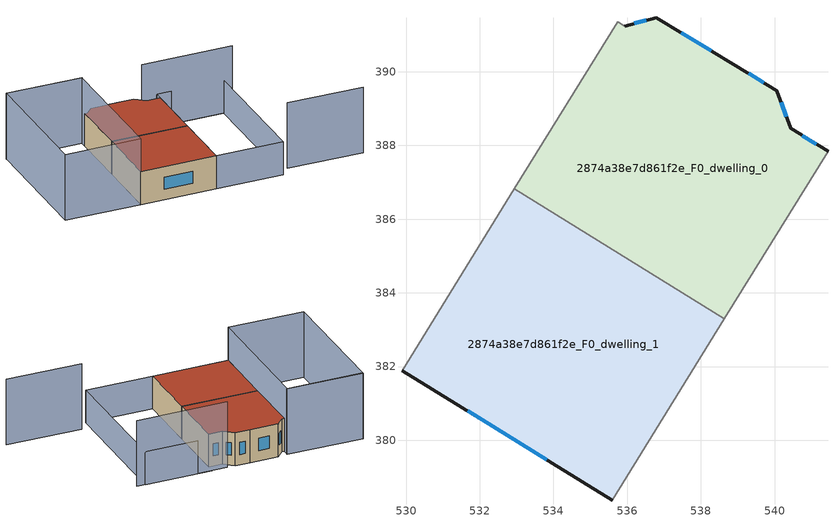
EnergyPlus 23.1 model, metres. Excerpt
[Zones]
2874a38e7d861f2e_F0_dwelling_0
 floor ground (EU_floor_Construction): 540.06,389.48 540.43,388.46 541.45,387.84 538.64,383.29 532.94,386.82 535.74,391.36 535.93,391.24 536.79,391.46 538.95,390.17 z0
 wall outside (EU_wall_Construction): 541.45,387.84 540.43,388.46 540.06,389.48 538.95,390.17 536.79,391.46 535.93,391.24 z0:3
 wall adiabatic (EU_wall_Construction): 538.64,383.29 541.45,387.84 / 535.93,391.24 535.74,391.36 532.94,386.82 z0:3
 wall to 2874a38e7d861f2e_F0_dwelling_1 (EU_wall_Construction): 532.94,386.82 538.64,383.29 z0:3
 window (EU_Window_Construction): 539.71,389.7 539.3,389.96 / 540.32,388.78 540.18,389.17 / 541.13,388.03 540.75,388.27 / 536.52,391.39 536.2,391.31 / 538.28,390.57 537.46,391.06 z0.93:2.07
 roof outside (EU_roof_Construction): 538.64,383.29 541.45,387.84 540.43,388.46 540.06,389.48 538.95,390.17 536.79,391.46 535.93,391.24 535.74,391.36 532.94,386.82 z3
2874a38e7d861f2e_F0_dwelling_1
 floor ground (EU_floor_Construction): 538.64,383.29 535.6,378.37 529.89,381.89 532.94,386.82 z0
 wall outside (EU_wall_Construction): 529.89,381.89 535.6,378.37 z0:3
 wall adiabatic (EU_wall_Construction): 535.6,378.37 538.64,383.29 / 532.94,386.82 529.89,381.89 z0:3
 window (EU_Window_Construction): 531.67,380.8 533.82,379.47 z0.93:2.07
 roof outside (EU_roof_Construction): 535.6,378.37 538.64,383.29 532.94,386.82 529.89,381.89 z3
shading: 546.85,385.29 540.66,375.25 / 540.66,375.25 535.6,378.37 / 535.6,378.37 541.79,388.41 / 541.79,388.41 546.85,385.29 z0:3; 547.47,372.07 541.76,375.6 / 547.5,384.88 540.68,389.1 / 536.1,391.81 530.34,395.37 / 524.18,385.41 530.36,395.4 / 530.36,395.4 536.06,391.88 / 536.06,391.88 529.88,381.88 / 529.88,381.88 524.18,385.41 z0:6
[Building]
EU S2 Campaign: North Axis=0; Terrain=City; Solar Distribution=FullExterior
[Site:Location]
Montreal-Trudeau.Intl.AP: Latitude=45.4667; Longitude=-73.75; Time Zone=-5; Elevation=36
[SizingPeriod:WeatherFileDays]
AnnualSizingPeriod: Begin Month=1; Begin Day of Month=1; End Month=12; End Day of Month=31; Day of Week for Start Day=Monday; Use Weather File Daylight Saving Period=No; Use Weather File Rain and Snow Indicators=No
[MATERIAL]
EU_InternalMass_Material: Roughness=MediumRough; Thickness=0.1; Conductivity=1; Density=1800; Specific Heat=900; Thermal Absorptance=0.9; Solar Absorptance=0.7; Visible Absorptance=0.7
[MATERIAL:NOMASS] Roughness=MediumRough; Thermal Absorptance=0.9; Solar Absorptance=0.7; Visible Absorptance=0.7
Name | Thermal Resistance
EU_wall_NoMass; EU_floor_NoMass | 1.36485
EU_roof_NoMass | 2.55992
[WINDOWMATERIAL:SIMPLEGLAZINGSYSTEM]
EU_Window_SimpleGlazing: UFactor=3.92339; Solar Heat Gain Coefficient=0.8; Visible Transmittance=0.8
[CONSTRUCTION]
EU_wall_Construction: EU_wall_NoMass
EU_roof_Construction: EU_roof_NoMass
EU_floor_Construction: EU_floor_NoMass
EU_Window_Construction: EU_Window_SimpleGlazing
EU_InternalMass_Construction: EU_InternalMass_Material
[ZONE] Type=1; Multiplier=1; Ceiling Height=autocalculate; Floor Area=autocalculate; Part of Total Floor Area=Yes
Name | Volume
2874a38e7d861f2e_F0_dwelling_0 | 116.448
2874a38e7d861f2e_F0_dwelling_1 | 116.452
[INTERNALMASS] Construction=EU_InternalMass_Construction
Name | Zone or ZoneList | Surface Area
2874a38e7d861f2e_F0_dwelling_0_EU_InternalMass | 2874a38e7d861f2e_F0_dwelling_0 | 38.8161
2874a38e7d861f2e_F0_dwelling_1_EU_InternalMass | 2874a38e7d861f2e_F0_dwelling_1 | 38.8176
[OTHEREQUIPMENT] Fuel Type=Electricity; Design Level Calculation Method=Watts/Area; Power per Zone Floor Area=1; Fraction Latent=0; Fraction Radiant=0; Fraction Lost=0; Carbon Dioxide Generation Rate=0; EndUse Subcategory=EU_Step8_InternalGains
Name | Zone or ZoneList or Space or SpaceList | Schedule
EU_Step8_InternalGain_2874a38e7d861f2e_F0_dwelling_0_f000 | 2874a38e7d861f2e_F0_dwelling_0 | EU_Step8_GainSchedule_2874a38e7d861f2e_F0_dwelling_0_f000
EU_Step8_InternalGain_2874a38e7d861f2e_F0_dwelling_1_f000 | 2874a38e7d861f2e_F0_dwelling_1 | EU_Step8_GainSchedule_2874a38e7d861f2e_F0_dwelling_1_f000
[ZONEVENTILATION:DESIGNFLOWRATE] Schedule=EU_AlwaysOn; Design Flow Rate Calculation Method=AirChanges/Hour; Air Changes per Hour=0.860309; Ventilation Type=Natural; Fan Pressure Rise=0; Fan Total Efficiency=1; Constant Term Coefficient=1; Temperature Term Coefficient=0; Velocity Term Coefficient=0; Velocity Squared Term Coefficient=0; Minimum Indoor Temperature=-100; Maximum Indoor Temperature=100; Delta Temperature=-100; Minimum Outdoor Temperature=-100; Maximum Outdoor Temperature=100; Maximum Wind Speed=40
Name | Zone or ZoneList or Space or SpaceList
EU_ConstantAir_2874a38e7d861f2e_F0_dwelling_0 | 2874a38e7d861f2e_F0_dwelling_0
EU_ConstantAir_2874a38e7d861f2e_F0_dwelling_1 | 2874a38e7d861f2e_F0_dwelling_1
[HVACTEMPLATE:THERMOSTAT] Constant Heating Setpoint=20; Constant Cooling Setpoint=50
EU_HeatOnly_2874a38e7d861f2e_F0_dwelling_0; EU_HeatOnly_2874a38e7d861f2e_F0_dwelling_1
[HVACTEMPLATE:ZONE:IDEALLOADSAIRSYSTEM] System Availability Schedule=EU_AlwaysOn; Maximum Heating Supply Air Temperature=50; Minimum Cooling Supply Air Temperature=13; Maximum Heating Supply Air Humidity Ratio=0.0156; Minimum Cooling Supply Air Humidity Ratio=0.0077; Heating Limit=NoLimit; Cooling Limit=NoLimit; Heating Availability Schedule=EU_AlwaysOn; Cooling Availability Schedule=EU_CoolingOff; Dehumidification Control Type=ConstantSensibleHeatRatio; Cooling Sensible Heat Ratio=0.7; Dehumidification Setpoint=60; Humidification Control Type=None; Humidification Setpoint=30; Outdoor Air Method=None; Outdoor Air Flow Rate per Person=0.00944; Outdoor Air Flow Rate per Zone Floor Area=0; Outdoor Air Flow Rate per Zone=0; Demand Controlled Ventilation Type=None; Outdoor Air Economizer Type=NoEconomizer; Heat Recovery Type=None; Sensible Heat Recovery Effectiveness=0.7; Latent Heat Recovery Effectiveness=0.65
Name | Template Thermostat
2874a38e7d861f2e_F0_dwelling_0 | EU_HeatOnly_2874a38e7d861f2e_F0_dwelling_0
2874a38e7d861f2e_F0_dwelling_1 | EU_HeatOnly_2874a38e7d861f2e_F0_dwelling_1
[SIZING:ZONE] Zone Cooling Design Supply Air Temperature Input Method=SupplyAirTemperature; Zone Cooling Design Supply Air Temperature=13; Zone Heating Design Supply Air Temperature Input Method=SupplyAirTemperature; Zone Heating Design Supply Air Temperature=50; Zone Cooling Design Supply Air Humidity Ratio=0.008; Zone Heating Design Supply Air Humidity Ratio=0.008; Cooling Design Air Flow Method=DesignDay; Cooling Design Air Flow Rate=0; Cooling Minimum Air Flow per Zone Floor Area=0.000762; Cooling Minimum Air Flow=0; Cooling Minimum Air Flow Fraction=0.2; Heating Design Air Flow Method=DesignDay; Heating Design Air Flow Rate=0; Heating Maximum Air Flow per Zone Floor Area=0.002032; Heating Maximum Air Flow=0.141576; Heating Maximum Air Flow Fraction=0.3; Account for Dedicated Outdoor Air System=No; Dedicated Outdoor Air System Control Strategy=NeutralSupplyAir; Dedicated Outdoor Air Low Setpoint Temperature for Design=autosize; Dedicated Outdoor Air High Setpoint Temperature for Design=autosize; Zone Load Sizing Method=Sensible Load Only No Latent Load; Zone Latent Cooling Design Supply Air Humidity Ratio Input Method=HumidityRatioDifference; Zone Cooling Design Supply Air Humidity Ratio Difference=0.005; Zone Latent Heating Design Supply Air Humidity Ratio Input Method=HumidityRatioDifference; Zone Humidification Design Supply Air Humidity Ratio Difference=0.005
2874a38e7d861f2e_F0_dwelling_0; 2874a38e7d861f2e_F0_dwelling_1
[SCHEDULE:CONSTANT]
Name | Hourly Value
EU_AlwaysOn | 1
EU_CoolingOff | 0
[SCHEDULE:FILE] Column Number=1; Rows to Skip at Top=0; Number of Hours of Data=8760; Column Separator=Comma; Interpolate to Timestep=No; Minutes per Item=60; Adjust Schedule for Daylight Savings=Yes
Name | File
EU_Step8_GainSchedule_2874a38e7d861f2e_F0_dwelling_0_f000 | ../../schedules/2874a38e7d861f2e/2874a38e7d861f2e_F0_dwelling_0_f000_gain.csv
EU_Step8_GainSchedule_2874a38e7d861f2e_F0_dwelling_1_f000 | ../../schedules/2874a38e7d861f2e/2874a38e7d861f2e_F0_dwelling_1_f000_gain.csv
